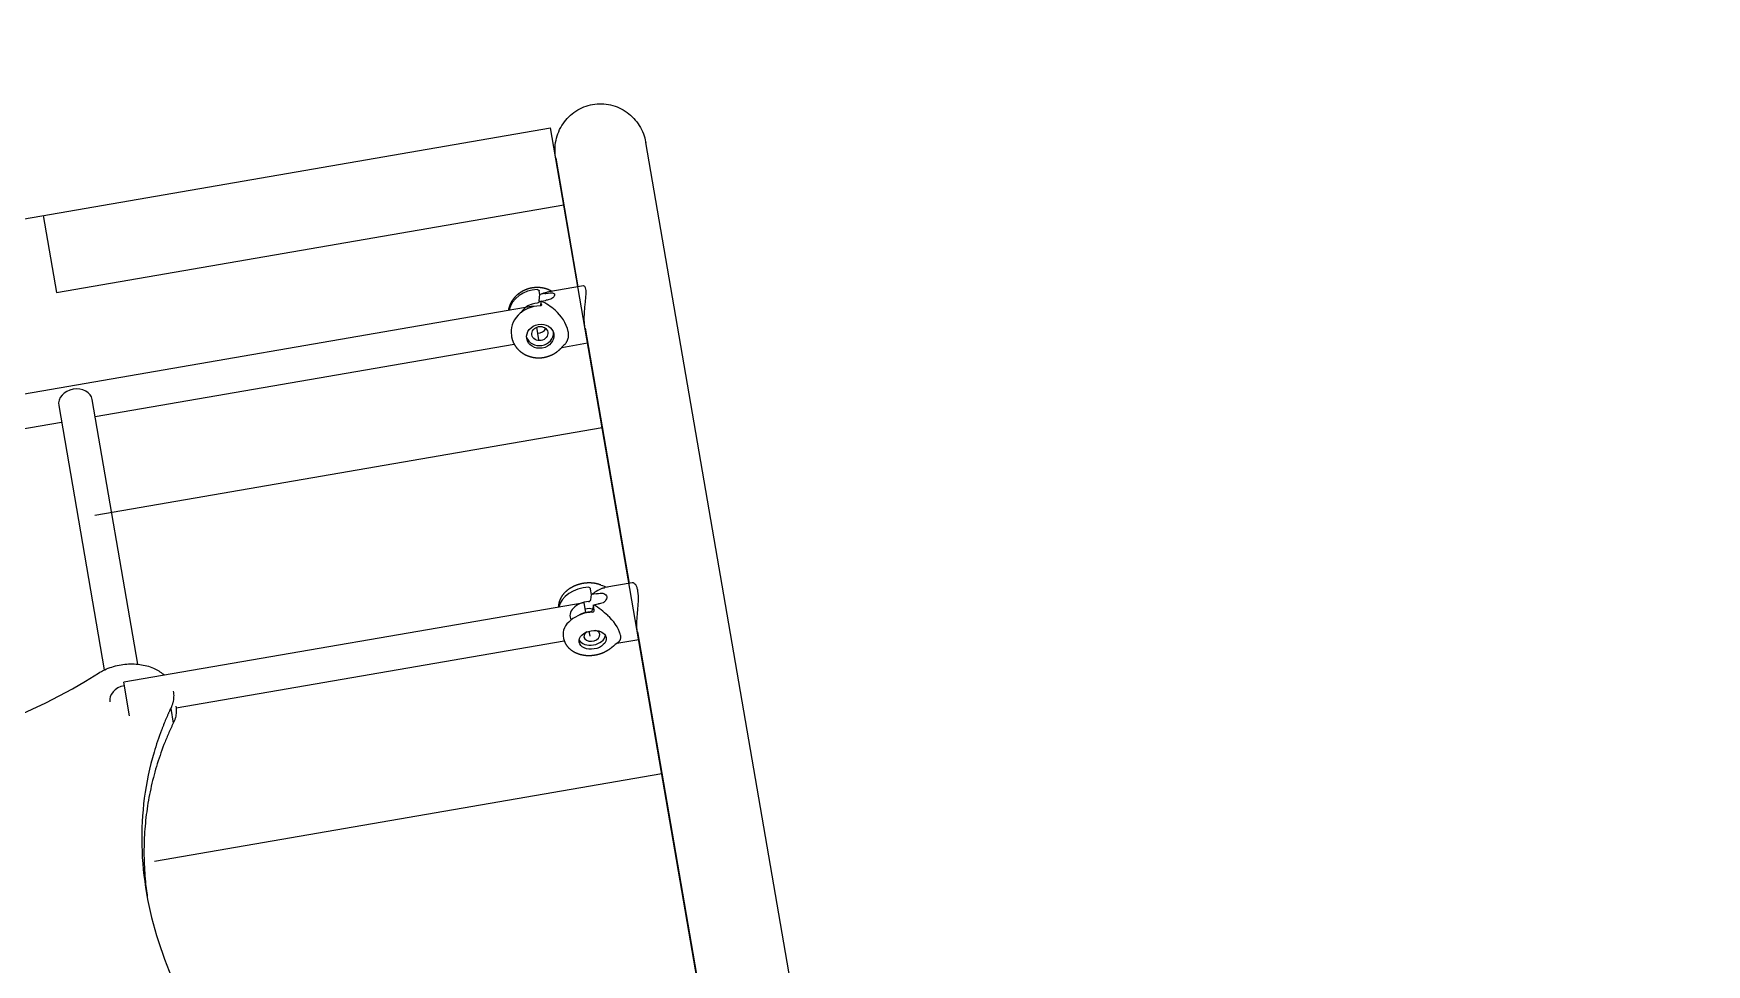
# Model space of a CAD drawing. Header units: millimetres. Extents: x 246416442 to 246896683, y 7418963194 to 7419503218.
# Drawn here: x 246835974 to 246836858, y 7419447364 to 7419447855 of the extents above; entities that cross this region are included whole.
import ezdxf
from ezdxf.lldxf.tags import DXFTag

# ---------------------------------------------------------------- set-up
doc = ezdxf.new("R2010")
doc.units = ezdxf.units.MM
doc.layers.add('L-Hatch Boundary', color=1, linetype='Continuous')
doc.layers.add('L-X-E-PLAY', color=9, linetype='Continuous')
doc.layers.add('L-SUB-SOIL DRAINAGE', color=170, linetype='SUBSOIL', lineweight=20)
doc.styles.get("Standard").update_dxf_attribs({"font": 'arial.ttf'})
tags = doc.linetypes.add('SUBSOIL', pattern='A,12.7,-5.08,["SSD",Standard,S=2.54,R=0,X=-2.54,Y=-1.27],-6.35', length=24.13).pattern_tags.tags
tags[6] = DXFTag(74, 10)

# ---------------------------------------------------------------- blocks, each defined once
blk = doc.blocks.new('Kubus Triple - Moduplay')
at = {"layer": 'L-X-E-PLAY', "lineweight": 25}
for p, q in [((-141514.24, -694674.01), (-139611.98, -694674.01)), ((-141514.24, -694674.01), (-139611.98, -694674.01)), ((-141514.24, -694674.01), (-139611.98, -694674.01)), ((-141514.24, -694674.01), (-139611.98, -694674.01)), ((-141514.24, -694674.01), (-139611.98, -694674.01)), ((-139883.74, -694674.01), (-139883.74, -694715.19)), ((-139883.74, -694674.01), (-139883.74, -694715.19)), ((-139883.74, -694674.01), (-139883.74, -694715.19)), ((-139883.74, -694674.01), (-139883.74, -694715.19)), ((-139883.74, -694674.01), (-139883.74, -694715.19)), ((-139611.98, -695474.01), (-139611.98, -694674.01)), ((-139611.98, -695474.01), (-139611.98, -694674.01)), ((-139611.98, -695474.01), (-139611.98, -694674.01)), ((-139611.98, -695474.01), (-139611.98, -694674.01)), ((-139611.98, -695474.01), (-139611.98, -694674.01)), ((-139611.98, -694690.17), (-139611.98, -694759.15)), ((-139563.72, -695474.01), (-139563.72, -694690.17)), ((-139883.74, -694715.19), (-139611.98, -694715.19)), ((-139883.74, -694715.19), (-139611.98, -694715.19)), ((-139883.74, -694715.19), (-139611.98, -694715.19)), ((-139883.74, -694715.19), (-139611.98, -694715.19)), ((-139883.74, -694715.19), (-139611.98, -694715.19)), ((-139636.98, -694765.15), (-141489.24, -694765.15)), ((-139636.98, -694765.41), (-139636.98, -694765.15)), ((-139633.39, -694762.94), (-139632.46, -694759.6)), ((-139632.46, -694763.18), (-139633.13, -694765.59)), ((-139632.46, -694759.6), (-139632.46, -694757.7)), ((-139632.46, -694765.08), (-139632.46, -694763.18)), ((-139629.98, -694759.64), (-139632.28, -694759.64)), ((-139632.28, -694763.22), (-139629.98, -694763.22)), ((-139629.78, -694759.64), (-139629.98, -694759.64)), ((-139629.98, -694763.22), (-139629.78, -694763.22)), ((-139609.01, -694759.15), (-139628.71, -694759.15)), ((-139892.74, -694774.15), (-139892.74, -694915.82)), ((-139874.74, -694915.82), (-139874.74, -694774.15)), ((-140146.49, -694783.15), (-139892.74, -694783.15)), ((-139874.74, -694783.15), (-139650.28, -694783.15)), ((-139650.98, -694778.51), (-139650.98, -694778.99)), ((-139636.98, -694783.15), (-139636.98, -694776.35)), ((-139611.98, -694781.28), (-139611.98, -694917.92)), ((-139625.84, -694789.15), (-139611.98, -694789.15)), ((-139883.74, -694834.5), (-139611.98, -694834.5)), ((-139883.74, -694834.5), (-139611.98, -694834.5)), ((-139883.74, -694834.5), (-139611.98, -694834.5)), ((-139883.74, -694834.5), (-139611.98, -694834.5)), ((-139883.74, -694834.5), (-139611.98, -694834.5)), ((-139883.74, -694941.92), (-139883.74, -694923.92)), ((-139636.98, -694923.92), (-139883.74, -694923.92)), ((-139636.98, -694929.12), (-139636.98, -694923.92)), ((-139633.39, -694922.92), (-139632.46, -694920.33)), ((-139632.46, -694920.33), (-139632.46, -694917.45)), ((-139629.98, -694920.36), (-139632.28, -694920.36)), ((-139629.78, -694920.37), (-139629.98, -694920.36)), ((-139610.25, -694917.92), (-139624.93, -694917.92)), ((-139639.82, -694929.62), (-139641.92, -694930.23)), ((-139632.46, -694925.78), (-139633.39, -694928.37)), ((-139632.46, -694928.67), (-139632.46, -694925.78)), ((-139632.28, -694925.81), (-139629.98, -694925.81)), ((-139629.98, -694925.81), (-139629.78, -694925.81)), ((-139861.65, -694941.8), (-139861.65, -694949.72)), ((-139858.77, -694941.92), (-139650.84, -694941.92)), ((-139650.98, -694939.55), (-139650.98, -694940.29)), ((-139636.98, -694941.92), (-139636.98, -694939.11)), ((-139623.65, -694947.92), (-139611.98, -694947.92)), ((-139611.98, -694943.86), (-139611.98, -695132.4)), ((-139883.74, -695019.66), (-139611.98, -695019.66)), ((-139883.74, -695019.66), (-139611.98, -695019.66)), ((-139883.74, -695019.66), (-139611.98, -695019.66)), ((-139883.74, -695019.66), (-139611.98, -695019.66)), ((-139883.74, -695019.66), (-139611.98, -695019.66))]:
    blk.add_line(p, q, dxfattribs=at)
for centre, radius, start, end in [((-139629.23, -694721.55), 38.1, 269.17661, 270.82341), ((-139629.23, -694777.34), 14.13, 87.78026, 92.21975), ((-139601.57, -694726.85), 40.4, 232.37505, 233.08197), ((-139641.91, -694782.86), 20.98, 3.96358, 40.5976), ((-139601.46, -694821.6), 40.58, 123.69905, 127.61604), ((-140019.61, -694614.74), 326.51, 247.77053, 292.22947), ((-139634.53, -694922.47), 1.23, 265.87301, 338.69217), ((-139633.61, -694917.42), 1.14, 358.77676, 79.54699), ((-139629.23, -694902.69), 17.69, 268.22633, 271.77367), ((-139596.27, -694864.9), 59.69, 239.31791, 242.68987), ((-139634.53, -694927.92), 1.23, 265.81195, 338.75322), ((-139633.3, -694928.73), 0.834, 262.85892, 4.0092), ((-139629.23, -694936.79), 11, 87.14712, 92.85289), ((-139642.48, -694946.79), 21.68, 7.48663, 40.45813), ((-139596.39, -695000.72), 59.44, 116.3116, 120.69115)]:
    blk.add_arc(centre, radius, start, end, dxfattribs=at)
for centre, major_axis, ratio, start_param, end_param in [((-139635.98, -694769.79), (15, 0), 0.874825, 1.397825, 2.780177), ((-139635.98, -694778.51), (15, 0), 0.874825, 1.397825, 3.141593), ((-139635.98, -694772.35), (9.7, 0), 0.874825, 1.430359, 2.501834), ((-139635.98, -694774.15), (12.92, 12.92), 0.589331, 0.532538, 0.78902), ((-139635.98, -694774.15), (12.92, -12.92), 0.589331, 1.373606, 1.854095), ((-139883.74, -694774.15), (-9, 0), 0.785771, 3.141593, 6.283184), ((-139635.98, -694779.96), (-7.25, 0), 0.874825, 0.114822, 3.026771), ((-139635.98, -694775.94), (-4.25, 0), 0.874825, 1.332708, 2.570294), ((-139635.98, -694926.29), (15, 0), 0.676358, 1.397825, 2.905724), ((-139635.98, -694930.19), (9.7, 0), 0.676358, 1.430359, 3.368559), ((-139635.98, -694932.92), (13.98, 13.98), 0.389479, 0.469665, 0.950154), ((-139883.74, -694932.92), (-9, 0), 0.785771, 4.712389, 6.283184), ((-139635.98, -694939.55), (15, 0), 0.676358, 1.397825, 3.141593), ((-139635.98, -694935.65), (9.7, 0), 0.676358, 1.430359, 1.977953), ((-139635.98, -694930.19), (4.25, 0), 0.676358, 0.873377, 1.808884), ((-139635.98, -694932.92), (13.98, -13.98), 0.389479, 1.212472, 1.692961), ((-139635.98, -694941.76), (-4.25, 0), 0.676358, 5.251868, 6.283185), ((-139635.98, -694941.76), (-4.25, 0), 0.676358, 0, 4.17291), ((-139635.98, -694941.76), (-7.25, 0), 0.676358, 0.227267, 2.914325)]:
    blk.add_ellipse(centre, major_axis=major_axis, ratio=ratio, start_param=start_param, end_param=end_param, dxfattribs=at)
for centre, major_axis, ratio in [((-139635.98, -694781.41), (7.25, 0), 0.874825), ((-139635.98, -694779.96), (-4.25, 0), 0.874825), ((-139635.98, -694943.97), (7.25, 0), 0.676358)]:
    blk.add_ellipse(centre, major_axis=major_axis, ratio=ratio, dxfattribs=at)
for points, knots in [([(-139611.98, -694690.18), (-139611.98, -694689.01), (-139611.9, -694687.85), (-139611.52, -694685.13), (-139611.16, -694683.58), (-139610.12, -694680.55), (-139609.46, -694679.09), (-139607.87, -694676.34), (-139606.94, -694675.03), (-139604.84, -694672.61), (-139603.68, -694671.52), (-139601.16, -694669.58), (-139599.79, -694668.72), (-139596.93, -694667.31), (-139595.44, -694666.75), (-139592.35, -694665.93), (-139590.75, -694665.68), (-139587.58, -694665.51), (-139585.99, -694665.58), (-139582.8, -694666.05), (-139581.25, -694666.44), (-139579.74, -694666.99)], [0, 0, 0, 0, 0.074632, 0.074632, 0.177451, 0.177451, 0.28027, 0.28027, 0.383088, 0.383088, 0.485907, 0.485907, 0.588725, 0.588725, 0.691544, 0.691544, 0.794363, 0.794363, 0.897181, 0.897181, 1, 1, 1, 1]), ([(-139579.74, -694666.99), (-139578.22, -694667.54), (-139576.79, -694668.24), (-139574.08, -694669.9), (-139572.79, -694670.87), (-139570.45, -694673.05), (-139569.39, -694674.23), (-139567.52, -694676.82), (-139566.7, -694678.22), (-139565.37, -694681.1), (-139564.84, -694682.6), (-139564.07, -694685.72), (-139563.84, -694687.31), (-139563.73, -694689.32), (-139563.72, -694689.75), (-139563.72, -694690.17)], [0, 0, 0, 0, 0.159521, 0.159521, 0.319042, 0.319042, 0.478562, 0.478562, 0.638083, 0.638083, 0.797604, 0.797604, 0.957125, 0.957125, 1, 1, 1, 1]), ([(-139626.23, -694758.84), (-139626.3, -694758.79), (-139626.44, -694758.68), (-139626.7, -694758.49), (-139626.99, -694758.28), (-139627.29, -694758.08), (-139627.6, -694757.89), (-139627.91, -694757.71), (-139628.23, -694757.53), (-139628.55, -694757.35), (-139628.87, -694757.19), (-139629.2, -694757.03), (-139629.53, -694756.88), (-139629.87, -694756.74), (-139630.21, -694756.61), (-139630.56, -694756.48), (-139630.9, -694756.36), (-139631.26, -694756.25), (-139631.61, -694756.15), (-139631.97, -694756.05), (-139632.33, -694755.97), (-139632.69, -694755.89), (-139633.05, -694755.82), (-139633.42, -694755.75), (-139633.78, -694755.7), (-139634.15, -694755.65), (-139634.52, -694755.62), (-139634.89, -694755.59), (-139635.26, -694755.57), (-139635.64, -694755.56), (-139636.01, -694755.55), (-139636.38, -694755.56), (-139636.75, -694755.57), (-139637.12, -694755.59), (-139637.49, -694755.62), (-139637.86, -694755.66), (-139638.23, -694755.71), (-139638.6, -694755.76), (-139638.96, -694755.83), (-139639.33, -694755.9), (-139639.69, -694755.98), (-139640.05, -694756.07), (-139640.41, -694756.16), (-139640.76, -694756.27), (-139641.11, -694756.38), (-139641.46, -694756.5), (-139641.81, -694756.63), (-139642.15, -694756.76), (-139642.49, -694756.91), (-139642.82, -694757.06), (-139643.15, -694757.22), (-139643.47, -694757.38), (-139643.8, -694757.56), (-139644.11, -694757.74), (-139644.42, -694757.93), (-139644.73, -694758.12), (-139645.03, -694758.33), (-139645.32, -694758.53), (-139645.61, -694758.75), (-139645.89, -694758.97), (-139646.17, -694759.2), (-139646.44, -694759.43), (-139646.7, -694759.67), (-139646.96, -694759.92), (-139647.21, -694760.17), (-139647.45, -694760.43), (-139647.69, -694760.69), (-139647.92, -694760.96), (-139648.14, -694761.24), (-139648.35, -694761.51), (-139648.56, -694761.8), (-139648.76, -694762.09), (-139648.95, -694762.38), (-139649.13, -694762.67), (-139649.3, -694762.97), (-139649.47, -694763.28), (-139649.63, -694763.58), (-139649.78, -694763.89), (-139649.92, -694764.21), (-139650.05, -694764.53), (-139650.17, -694764.84), (-139650.25, -694765.05), (-139650.28, -694765.15)], [0, 0, 0, 0, 0.007922, 0.02044, 0.032964, 0.0455, 0.058047, 0.070604, 0.083172, 0.095749, 0.108335, 0.12093, 0.133534, 0.146144, 0.158762, 0.171387, 0.184018, 0.196655, 0.209297, 0.221945, 0.234597, 0.247253, 0.259913, 0.272577, 0.285243, 0.297913, 0.310585, 0.32326, 0.335936, 0.348614, 0.361294, 0.373974, 0.386656, 0.399337, 0.412019, 0.424701, 0.437382, 0.450063, 0.462743, 0.475421, 0.488097, 0.500772, 0.513443, 0.526112, 0.538778, 0.55144, 0.564098, 0.576751, 0.589399, 0.602042, 0.614678, 0.627308, 0.639931, 0.652545, 0.665152, 0.677749, 0.690338, 0.702916, 0.715484, 0.72804, 0.740585, 0.753118, 0.765639, 0.778146, 0.79064, 0.80312, 0.815586, 0.828037, 0.840474, 0.852896, 0.865302, 0.877694, 0.89007, 0.902431, 0.914777, 0.927108, 0.939424, 0.951726, 0.964014, 0.976288, 0.988548, 1, 1, 1, 1]), ([(-139633.4, -694756.86), (-139633.25, -694756.88), (-139633.1, -694756.94), (-139632.85, -694757.07), (-139632.76, -694757.15), (-139632.53, -694757.38), (-139632.46, -694757.55), (-139632.46, -694757.7)], [0, 0, 0, 0, 0.25, 0.25, 0.5, 0.5, 1, 1, 1, 1]), ([(-139633.39, -694762.94), (-139633.46, -694763.2), (-139633.59, -694763.45), (-139634.01, -694763.84), (-139634.31, -694763.99), (-139634.62, -694763.95)], [0, 0, 0, 0, 0.5, 0.5, 1, 1, 1, 1]), ([(-139632.46, -694765.08), (-139632.46, -694765.23), (-139632.53, -694765.37), (-139632.75, -694765.52), (-139632.85, -694765.56), (-139633.1, -694765.6), (-139633.25, -694765.6), (-139633.4, -694765.58)], [0, 0, 0, 0, 0.5, 0.5, 0.75, 0.75, 1, 1, 1, 1]), ([(-139628.68, -694759.64), (-139628.18, -694759.63), (-139627.67, -694759.65), (-139626.73, -694759.75), (-139626.3, -694759.82), (-139625.57, -694760.05), (-139625.28, -694760.19), (-139624.89, -694760.56), (-139624.78, -694760.78), (-139624.78, -694761.27), (-139624.88, -694761.53), (-139625.28, -694762.06), (-139625.57, -694762.31), (-139626.3, -694762.76), (-139626.73, -694762.94), (-139627.68, -694763.18), (-139628.18, -694763.24), (-139628.68, -694763.22)], [0, 0, 0, 0, 0.125, 0.125, 0.25, 0.25, 0.375, 0.375, 0.5, 0.5, 0.625, 0.625, 0.75, 0.75, 0.875, 0.875, 1, 1, 1, 1]), ([(-139611.98, -694781.38), (-139611.98, -694780.52), (-139611.94, -694779.62), (-139611.75, -694777.75), (-139611.61, -694776.77), (-139611.26, -694774.81), (-139611.05, -694773.84), (-139610.59, -694771.9), (-139610.34, -694770.93), (-139609.83, -694769.08), (-139609.57, -694768.18), (-139609.08, -694766.45), (-139608.86, -694765.63), (-139608.28, -694763.33), (-139608.03, -694762), (-139608.03, -694761.02)], [0, 0, 0, 0, 0.122272, 0.122272, 0.247661, 0.247661, 0.373051, 0.373051, 0.498441, 0.498441, 0.623831, 0.623831, 0.74922, 0.74922, 1, 1, 1, 1]), ([(-139608.03, -694761.02), (-139608.03, -694760.54), (-139608.09, -694760.15), (-139608.31, -694759.55), (-139608.47, -694759.34), (-139608.77, -694759.18), (-139608.89, -694759.15), (-139609.01, -694759.15)], [0, 0, 0, 0, 0.3905535, 0.3905535, 0.7811071, 0.7811071, 1, 1, 1, 1]), ([(-139650.98, -694778.99), (-139650.98, -694779.06), (-139650.98, -694779.23), (-139650.97, -694779.53), (-139650.95, -694779.87), (-139650.92, -694780.2), (-139650.89, -694780.54), (-139650.84, -694780.87), (-139650.79, -694781.21), (-139650.72, -694781.54), (-139650.65, -694781.87), (-139650.57, -694782.2), (-139650.48, -694782.53), (-139650.38, -694782.85), (-139650.27, -694783.18), (-139650.16, -694783.5), (-139650.03, -694783.82), (-139649.9, -694784.13), (-139649.76, -694784.44), (-139649.61, -694784.75), (-139649.45, -694785.06), (-139649.28, -694785.36), (-139649.11, -694785.66), (-139648.93, -694785.95), (-139648.74, -694786.24), (-139648.54, -694786.53), (-139648.33, -694786.81), (-139648.12, -694787.08), (-139647.9, -694787.36), (-139647.67, -694787.62), (-139647.43, -694787.88), (-139647.19, -694788.14), (-139646.94, -694788.39), (-139646.69, -694788.63), (-139646.42, -694788.87), (-139646.15, -694789.11), (-139645.88, -694789.33), (-139645.6, -694789.55), (-139645.31, -694789.77), (-139645.02, -694789.98), (-139644.72, -694790.18), (-139644.41, -694790.37), (-139644.1, -694790.56), (-139643.79, -694790.74), (-139643.47, -694790.91), (-139643.15, -694791.08), (-139642.82, -694791.24), (-139642.48, -694791.39), (-139642.15, -694791.53), (-139641.81, -694791.67), (-139641.46, -694791.79), (-139641.11, -694791.91), (-139640.76, -694792.03), (-139640.41, -694792.13), (-139640.05, -694792.23), (-139639.7, -694792.31), (-139639.33, -694792.39), (-139638.97, -694792.47), (-139638.61, -694792.53), (-139638.24, -694792.58), (-139637.87, -694792.63), (-139637.5, -694792.67), (-139637.13, -694792.7), (-139636.76, -694792.72), (-139636.39, -694792.74), (-139636.02, -694792.74), (-139635.64, -694792.74), (-139635.27, -694792.73), (-139634.9, -694792.7), (-139634.53, -694792.68), (-139634.16, -694792.64), (-139633.79, -694792.59), (-139633.42, -694792.54), (-139633.06, -694792.48), (-139632.69, -694792.41), (-139632.33, -694792.33), (-139631.97, -694792.24), (-139631.61, -694792.15), (-139631.26, -694792.04), (-139630.91, -694791.93), (-139630.56, -694791.81), (-139630.21, -694791.69), (-139629.87, -694791.55), (-139629.53, -694791.41), (-139629.2, -694791.26), (-139628.87, -694791.1), (-139628.54, -694790.94), (-139628.22, -694790.76), (-139627.9, -694790.58), (-139627.59, -694790.4), (-139627.29, -694790.2), (-139626.98, -694790), (-139626.69, -694789.79), (-139626.43, -694789.61), (-139626.29, -694789.5), (-139626.23, -694789.45)], [0, 0, 0, 0, 0.00624, 0.016786, 0.02733, 0.037875, 0.048422, 0.05897, 0.069521, 0.080076, 0.090635, 0.1012, 0.111771, 0.122348, 0.132933, 0.143527, 0.154129, 0.16474, 0.175361, 0.185993, 0.196636, 0.20729, 0.217955, 0.228633, 0.239322, 0.250024, 0.260739, 0.271466, 0.282206, 0.292959, 0.303724, 0.314502, 0.325292, 0.336095, 0.346909, 0.357736, 0.368573, 0.379422, 0.390282, 0.401152, 0.412032, 0.422922, 0.433822, 0.44473, 0.455646, 0.466571, 0.477503, 0.488442, 0.499388, 0.51034, 0.521298, 0.532262, 0.543231, 0.554205, 0.565183, 0.576165, 0.58715, 0.59814, 0.609132, 0.620127, 0.631125, 0.642125, 0.653127, 0.664131, 0.675136, 0.686142, 0.69715, 0.708158, 0.719167, 0.730175, 0.741184, 0.752192, 0.7632, 0.774207, 0.785213, 0.796217, 0.807219, 0.81822, 0.829218, 0.840213, 0.851205, 0.862193, 0.873178, 0.884158, 0.895133, 0.906103, 0.917068, 0.928026, 0.938978, 0.949922, 0.960859, 0.971788, 0.982708, 0.993619, 1, 1, 1, 1]), ([(-139623.98, -694787.83), (-139623.96, -694787.82), (-139623.71, -694787.64), (-139623.35, -694787.36), (-139622.92, -694786.94), (-139622.62, -694786.59), (-139622.33, -694786.2), (-139622.06, -694785.78), (-139621.81, -694785.33), (-139621.59, -694784.84), (-139621.4, -694784.32), (-139621.19, -694783.59), (-139621.02, -694782.62), (-139620.98, -694781.82), (-139620.98, -694781.42), (-139620.98, -694781.41), (-139620.98, -694781.41)], [0, 0, 0, 0, 0.015092, 0.155719, 0.226033, 0.296346, 0.36666, 0.436973, 0.507287, 0.577601, 0.647914, 0.718228, 0.858855, 0.999482, 0.999482, 1, 1, 1, 1]), ([(-139896.09, -694916.98), (-139895.89, -694916.9), (-139895.72, -694916.83), (-139895.5, -694916.74), (-139895.43, -694916.72), (-139895.34, -694916.68), (-139895.31, -694916.67), (-139895.27, -694916.65), (-139895.25, -694916.65), (-139895.23, -694916.64), (-139895.22, -694916.64), (-139894.9, -694916.51), (-139894.59, -694916.4), (-139894.01, -694916.21), (-139893.69, -694916.1), (-139893.07, -694915.92), (-139892.76, -694915.83), (-139891.19, -694915.4), (-139889.9, -694915.14), (-139885.94, -694914.57), (-139883.24, -694914.5), (-139877.91, -694915), (-139875.31, -694915.55), (-139870.47, -694917.25), (-139868.25, -694918.38), (-139864.59, -694920.97), (-139863.12, -694922.38), (-139861.94, -694923.92)], [0, 0, 0, 0, 0.0127673, 0.0127673, 0.019151, 0.019151, 0.0223428, 0.0223428, 0.0239387, 0.0239387, 0.0255346, 0.0255346, 0.0510693, 0.0510693, 0.0766039, 0.0766039, 0.1021386, 0.1021386, 0.2042771, 0.2042771, 0.4085542, 0.4085542, 0.6128313, 0.6128313, 0.8171084, 0.8171084, 1, 1, 1, 1]), ([(-139626.73, -694916.23), (-139626.79, -694916.2), (-139626.94, -694916.11), (-139627.21, -694915.95), (-139627.52, -694915.79), (-139627.83, -694915.63), (-139628.15, -694915.47), (-139628.48, -694915.32), (-139628.81, -694915.18), (-139629.14, -694915.05), (-139629.48, -694914.92), (-139629.82, -694914.8), (-139630.16, -694914.68), (-139630.51, -694914.58), (-139630.86, -694914.47), (-139631.21, -694914.38), (-139631.57, -694914.29), (-139631.93, -694914.21), (-139632.29, -694914.14), (-139632.65, -694914.07), (-139633.02, -694914.01), (-139633.38, -694913.96), (-139633.75, -694913.92), (-139634.12, -694913.88), (-139634.49, -694913.85), (-139634.86, -694913.82), (-139635.23, -694913.8), (-139635.61, -694913.79), (-139635.98, -694913.79), (-139636.35, -694913.79), (-139636.72, -694913.8), (-139637.09, -694913.82), (-139637.46, -694913.85), (-139637.83, -694913.88), (-139638.2, -694913.92), (-139638.57, -694913.96), (-139638.94, -694914.01), (-139639.3, -694914.07), (-139639.67, -694914.14), (-139640.03, -694914.21), (-139640.39, -694914.29), (-139640.75, -694914.38), (-139641.1, -694914.47), (-139641.45, -694914.58), (-139641.8, -694914.68), (-139642.15, -694914.8), (-139642.49, -694914.92), (-139642.83, -694915.05), (-139643.16, -694915.19), (-139643.5, -694915.33), (-139643.82, -694915.48), (-139644.14, -694915.63), (-139644.46, -694915.79), (-139644.77, -694915.96), (-139645.08, -694916.14), (-139645.38, -694916.32), (-139645.67, -694916.51), (-139645.96, -694916.7), (-139646.24, -694916.9), (-139646.52, -694917.11), (-139646.79, -694917.32), (-139647.05, -694917.54), (-139647.31, -694917.76), (-139647.55, -694917.99), (-139647.79, -694918.22), (-139648.02, -694918.46), (-139648.25, -694918.7), (-139648.46, -694918.94), (-139648.67, -694919.19), (-139648.87, -694919.45), (-139649.06, -694919.71), (-139649.24, -694919.97), (-139649.41, -694920.23), (-139649.57, -694920.5), (-139649.73, -694920.77), (-139649.88, -694921.05), (-139650.01, -694921.32), (-139650.14, -694921.6), (-139650.26, -694921.88), (-139650.37, -694922.17), (-139650.47, -694922.45), (-139650.56, -694922.74), (-139650.65, -694923.03), (-139650.72, -694923.32), (-139650.78, -694923.61), (-139650.82, -694923.81), (-139650.84, -694923.91), (-139650.84, -694923.92)], [0, 0, 0, 0, 0.007228, 0.019348, 0.031473, 0.043613, 0.055766, 0.067928, 0.080098, 0.092271, 0.104447, 0.116623, 0.128798, 0.14097, 0.153139, 0.165304, 0.177464, 0.189619, 0.201769, 0.213913, 0.226053, 0.238189, 0.25032, 0.262447, 0.274571, 0.286694, 0.298814, 0.310934, 0.323053, 0.335174, 0.347296, 0.359421, 0.371549, 0.38368, 0.395817, 0.407959, 0.420107, 0.432263, 0.444426, 0.456597, 0.468776, 0.480964, 0.49316, 0.505365, 0.517579, 0.5298, 0.542028, 0.554262, 0.566501, 0.578744, 0.590988, 0.603231, 0.615471, 0.627704, 0.639928, 0.65214, 0.664335, 0.676512, 0.688665, 0.700791, 0.712886, 0.724946, 0.736968, 0.748948, 0.760883, 0.772769, 0.784605, 0.796387, 0.808115, 0.819786, 0.831401, 0.842957, 0.854457, 0.865898, 0.877284, 0.888614, 0.89989, 0.911115, 0.922289, 0.933416, 0.944498, 0.955538, 0.966539, 0.977504, 0.988435, 0.999337, 1, 1, 1, 1]), ([(-139628.68, -694920.37), (-139628.18, -694920.35), (-139627.67, -694920.39), (-139626.73, -694920.59), (-139626.3, -694920.75), (-139625.57, -694921.17), (-139625.28, -694921.44), (-139624.89, -694922.05), (-139624.78, -694922.41), (-139624.78, -694923.14), (-139624.88, -694923.53), (-139625.28, -694924.27), (-139625.57, -694924.62), (-139626.3, -694925.21), (-139626.73, -694925.45), (-139627.68, -694925.76), (-139628.18, -694925.83), (-139628.68, -694925.81)], [0, 0, 0, 0, 0.125, 0.125, 0.25, 0.25, 0.375, 0.375, 0.5, 0.5, 0.625, 0.625, 0.75, 0.75, 0.875, 0.875, 1, 1, 1, 1]), ([(-139625.98, -694917.99), (-139625.75, -694917.96), (-139625.4, -694917.93), (-139625.05, -694917.92), (-139624.93, -694917.92)], [0, 0, 0, 0, 0.658815, 1, 1, 1, 1]), ([(-139611.98, -694943.94), (-139611.98, -694943.28), (-139611.94, -694942.54), (-139611.75, -694940.96), (-139611.61, -694940.1), (-139611.26, -694938.31), (-139611.05, -694937.38), (-139610.59, -694935.49), (-139610.34, -694934.52), (-139609.83, -694932.6), (-139609.57, -694931.63), (-139609.08, -694929.71), (-139608.86, -694928.76), (-139608.28, -694926.01), (-139608.03, -694924.26), (-139608.03, -694922.77)], [0, 0, 0, 0, 0.122272, 0.122272, 0.247661, 0.247661, 0.373051, 0.373051, 0.498441, 0.498441, 0.623831, 0.623831, 0.74922, 0.74922, 1, 1, 1, 1]), ([(-139608.03, -694922.77), (-139608.03, -694922.03), (-139608.09, -694921.37), (-139608.31, -694920.21), (-139608.47, -694919.7), (-139608.85, -694918.88), (-139609.08, -694918.57), (-139609.57, -694918.11), (-139609.83, -694917.98), (-139610.14, -694917.92), (-139610.19, -694917.92), (-139610.25, -694917.92)], [0, 0, 0, 0, 0.236642, 0.236642, 0.473284, 0.473284, 0.709926, 0.709926, 0.946568, 0.946568, 1, 1, 1, 1]), ([(-139858.73, -694933), (-139858.73, -694934.03), (-139858.85, -694935.06), (-139859.19, -694936.58), (-139859.33, -694937.08), (-139859.65, -694938.05), (-139859.85, -694938.54), (-139860.27, -694939.49), (-139860.52, -694939.98), (-139860.84, -694940.54), (-139860.91, -694940.66), (-139861.02, -694940.83), (-139861.05, -694940.89), (-139861.11, -694940.97), (-139861.12, -694941), (-139861.15, -694941.05), (-139861.16, -694941.06), (-139861.18, -694941.09), (-139861.19, -694941.11), (-139861.3, -694941.27), (-139861.45, -694941.5), (-139861.65, -694941.8)], [0, 0, 0, 0, 0.339789, 0.339789, 0.504842, 0.504842, 0.669895, 0.669895, 0.834947, 0.834947, 0.876211, 0.876211, 0.896842, 0.896842, 0.907158, 0.907158, 0.912316, 0.912316, 0.917474, 0.917474, 1, 1, 1, 1]), ([(-139861.65, -694941.8), (-139861.85, -694942.08), (-139862.02, -694942.33), (-139862.24, -694942.65), (-139862.31, -694942.75), (-139862.4, -694942.88), (-139862.43, -694942.92), (-139862.47, -694942.98), (-139862.48, -694943), (-139862.5, -694943.03), (-139862.51, -694943.04), (-139862.52, -694943.06), (-139862.52, -694943.06), (-139862.7, -694943.31), (-139862.85, -694943.54), (-139863.07, -694943.86), (-139863.14, -694943.96), (-139863.25, -694944.12), (-139863.28, -694944.17), (-139863.35, -694944.26), (-139863.38, -694944.31), (-139863.69, -694944.78), (-139863.98, -694945.2), (-139864.55, -694946.07), (-139864.84, -694946.51), (-139865.69, -694947.83), (-139866.24, -694948.71), (-139867.06, -694950.02), (-139867.33, -694950.46), (-139867.86, -694951.34), (-139868.12, -694951.77), (-139870.48, -694955.77), (-139872.45, -694959.39), (-139877.9, -694970.48), (-139880.96, -694978.15), (-139888.32, -695001.86), (-139890.81, -695018.6), (-139890.81, -695052.96), (-139888.32, -695070.56), (-139880.96, -695096.72), (-139877.9, -695105.38), (-139873.36, -695116.07), (-139872.41, -695118.2), (-139870.94, -695121.38), (-139870.44, -695122.44), (-139869.68, -695124.02), (-139869.42, -695124.55), (-139868.9, -695125.6), (-139868.64, -695126.14), (-139867.86, -695127.69), (-139867.33, -695128.74), (-139866.51, -695130.31), (-139866.24, -695130.83), (-139865.68, -695131.88), (-139865.41, -695132.4), (-139864.83, -695133.46), (-139864.55, -695133.98), (-139864.12, -695134.76), (-139863.98, -695135.02), (-139863.77, -695135.4), (-139863.69, -695135.53), (-139863.59, -695135.72), (-139863.55, -695135.78), (-139863.48, -695135.91), (-139863.44, -695135.98), (-139863.28, -695136.27), (-139863.14, -695136.51), (-139862.93, -695136.9), (-139862.85, -695137.03), (-139862.73, -695137.23), (-139862.69, -695137.3), (-139862.64, -695137.41), (-139862.62, -695137.44), (-139862.59, -695137.5), (-139862.57, -695137.51), (-139862.55, -695137.55), (-139862.54, -695137.57), (-139862.34, -695137.93), (-139862.04, -695138.44), (-139861.65, -695139.13)], [0, 0, 0, 0, 0.003906, 0.003906, 0.005859, 0.005859, 0.006836, 0.006836, 0.007324, 0.007324, 0.007568, 0.007568, 0.007812, 0.007812, 0.011719, 0.011719, 0.013672, 0.013672, 0.014648, 0.014648, 0.015625, 0.015625, 0.023438, 0.023438, 0.03125, 0.03125, 0.046875, 0.046875, 0.054688, 0.054688, 0.0625, 0.0625, 0.125, 0.125, 0.25, 0.25, 0.5, 0.5, 0.75, 0.75, 0.875, 0.875, 0.90625, 0.90625, 0.921875, 0.921875, 0.929688, 0.929688, 0.9375, 0.9375, 0.953125, 0.953125, 0.960938, 0.960938, 0.96875, 0.96875, 0.976562, 0.976562, 0.980469, 0.980469, 0.982422, 0.982422, 0.983398, 0.983398, 0.984375, 0.984375, 0.988281, 0.988281, 0.990234, 0.990234, 0.991211, 0.991211, 0.991699, 0.991699, 0.991943, 0.991943, 0.992188, 0.992188, 1, 1, 1, 1]), ([(-139858.74, -694941.05), (-139858.74, -694941.08), (-139858.74, -694942.1), (-139858.97, -694944.1), (-139859.71, -694946.28), (-139860.4, -694947.68), (-139860.77, -694948.38), (-139861.19, -694949.06), (-139861.5, -694949.5), (-139861.65, -694949.72)], [0, 0, 0, 0, 0.009846, 0.3396177, 0.669518, 0.752112, 0.834733, 0.9173477, 1, 1, 1, 1]), ([(-139650.98, -694940.29), (-139650.98, -694940.33), (-139650.98, -694940.45), (-139650.97, -694940.69), (-139650.96, -694940.98), (-139650.93, -694941.28), (-139650.9, -694941.57), (-139650.85, -694941.86), (-139650.8, -694942.15), (-139650.74, -694942.44), (-139650.67, -694942.73), (-139650.59, -694943.01), (-139650.5, -694943.3), (-139650.4, -694943.58), (-139650.3, -694943.86), (-139650.18, -694944.14), (-139650.06, -694944.41), (-139649.93, -694944.68), (-139649.79, -694944.95), (-139649.64, -694945.22), (-139649.48, -694945.49), (-139649.32, -694945.75), (-139649.15, -694946.01), (-139648.96, -694946.26), (-139648.77, -694946.51), (-139648.57, -694946.76), (-139648.37, -694947.01), (-139648.15, -694947.25), (-139647.93, -694947.48), (-139647.7, -694947.71), (-139647.46, -694947.94), (-139647.22, -694948.16), (-139646.96, -694948.38), (-139646.7, -694948.59), (-139646.44, -694948.8), (-139646.16, -694949), (-139645.88, -694949.19), (-139645.59, -694949.38), (-139645.3, -694949.57), (-139645, -694949.75), (-139644.7, -694949.92), (-139644.39, -694950.08), (-139644.07, -694950.24), (-139643.75, -694950.4), (-139643.43, -694950.54), (-139643.1, -694950.68), (-139642.76, -694950.82), (-139642.42, -694950.94), (-139642.08, -694951.06), (-139641.74, -694951.18), (-139641.39, -694951.28), (-139641.04, -694951.38), (-139640.68, -694951.48), (-139640.33, -694951.56), (-139639.97, -694951.64), (-139639.61, -694951.71), (-139639.24, -694951.78), (-139638.88, -694951.84), (-139638.51, -694951.89), (-139638.14, -694951.93), (-139637.77, -694951.97), (-139637.4, -694952), (-139637.03, -694952.02), (-139636.66, -694952.04), (-139636.29, -694952.05), (-139635.92, -694952.05), (-139635.54, -694952.05), (-139635.17, -694952.03), (-139634.8, -694952.02), (-139634.43, -694951.99), (-139634.06, -694951.96), (-139633.69, -694951.92), (-139633.32, -694951.87), (-139632.96, -694951.82), (-139632.59, -694951.76), (-139632.23, -694951.69), (-139631.87, -694951.61), (-139631.51, -694951.53), (-139631.15, -694951.44), (-139630.8, -694951.35), (-139630.44, -694951.25), (-139630.1, -694951.14), (-139629.75, -694951.02), (-139629.41, -694950.9), (-139629.07, -694950.77), (-139628.74, -694950.63), (-139628.41, -694950.49), (-139628.08, -694950.34), (-139627.76, -694950.18), (-139627.44, -694950.01), (-139627.14, -694949.85), (-139626.89, -694949.7), (-139626.76, -694949.63), (-139626.73, -694949.61)], [0, 0, 0, 0, 0.00381, 0.013987, 0.024163, 0.034339, 0.044519, 0.054707, 0.064906, 0.07512, 0.085352, 0.095604, 0.105881, 0.116185, 0.12652, 0.136889, 0.147293, 0.157737, 0.168222, 0.178751, 0.189325, 0.199947, 0.210619, 0.221341, 0.232114, 0.242939, 0.253816, 0.264744, 0.275724, 0.286753, 0.297832, 0.308957, 0.320126, 0.331338, 0.342589, 0.353877, 0.365198, 0.376549, 0.387927, 0.399328, 0.41075, 0.422188, 0.43364, 0.445104, 0.456576, 0.468054, 0.479536, 0.49102, 0.502503, 0.513985, 0.525465, 0.536941, 0.548413, 0.559881, 0.571344, 0.582802, 0.594255, 0.605704, 0.617149, 0.628589, 0.640026, 0.651461, 0.662893, 0.674324, 0.685755, 0.697186, 0.708617, 0.72005, 0.731486, 0.742925, 0.754367, 0.765815, 0.777268, 0.788726, 0.800192, 0.811665, 0.823145, 0.834633, 0.846129, 0.857634, 0.869146, 0.880666, 0.892194, 0.903728, 0.915267, 0.926811, 0.938358, 0.949906, 0.961452, 0.972995, 0.984531, 0.996058, 1, 1, 1, 1]), ([(-139861.65, -694949.72), (-139861.95, -694950.14), (-139862.54, -694950.98), (-139863.71, -694952.67), (-139865.7, -694955.64), (-139869.5, -694961.7), (-139874.41, -694970.62), (-139879.43, -694981.75), (-139883.56, -694993.26), (-139886.79, -695005.11), (-139889.11, -695017.26), (-139890.38, -695028.61), (-139890.72, -695035.93), (-139890.78, -695039.07)], [0, 0, 0, 0, 0.016158, 0.032316, 0.064629, 0.129244, 0.258426, 0.387567, 0.516674, 0.645752, 0.774809, 0.903852, 1, 1, 1, 1]), ([(-139622.74, -694947.44), (-139622.7, -694947.42), (-139622.56, -694947.34), (-139622.33, -694947.19), (-139622.06, -694946.96), (-139621.81, -694946.7), (-139621.59, -694946.4), (-139621.4, -694946.06), (-139621.19, -694945.57), (-139621.02, -694944.88), (-139620.98, -694944.28), (-139620.98, -694943.97), (-139620.98, -694943.97), (-139620.98, -694943.97)], [0, 0, 0, 0, 0.037459, 0.133642, 0.229826, 0.326009, 0.422192, 0.518375, 0.614559, 0.806925, 0.999292, 0.999292, 1, 1, 1, 1])]:
    blk.add_open_spline(points, degree=3, knots=knots, dxfattribs=at)
for points in [[(-139632.28, -694759.64), (-139632.37, -694759.62), (-139632.46, -694759.6)], [(-139632.46, -694763.18), (-139632.37, -694763.2), (-139632.28, -694763.22)], [(-139632.28, -694920.36), (-139632.37, -694920.35), (-139632.46, -694920.33)], [(-139632.46, -694925.78), (-139632.37, -694925.8), (-139632.28, -694925.81)]]:
    blk.add_open_spline(points, degree=2, dxfattribs=at)

msp = doc.modelspace()

# ---------------------------------------------------------------- linework, layer by layer
at = {"layer": 'L-Hatch Boundary'}
msp.add_arc((246837109.14, 7419443602.6), 6285, 47.96542, 198.07766, dxfattribs=at)
at = {"layer": 'L-SUB-SOIL DRAINAGE', "ltscale": 0.75, "flags": 128}
msp.add_lwpolyline([(246836375.8, 7419368838.04, 0.049859), (246836452.68, 7419367264.98, 1.020543), (246838457.43, 7419363126.48, 0.507423), (246850958.71, 7419364620.57, 0.34783), (246860630.08, 7419364184.95, 0.95316), (246871514.18, 7419375336.2, 0.546089), (246865357.29, 7419391536.99), (246864331.62, 7419392202.49, 0.150991), (246858079.56, 7419390951.14, -0.535883), (246847993.27, 7419386178.82, -0.984857), (246841094.25, 7419392263.54, 0.048323), (246837369.44, 7419394790.33, -0.782041), (246859516.8, 7419399812.11, 0.326657), (246863339.2, 7419409468.27, 2.547694), (246851636.57, 7419416690.12, 0.258508), (246846203.93, 7419412601.53), (246842481.4, 7419417148.46), (246849924.63, 7419423239.51, 0.226894), (246850840.59, 7419425193.44), (246863936.9, 7419436077.28, 0.937903), (246860987.82, 7419443087.02, 0.16139), (246859063.42, 7419444536.07, 0.543513), (246850931.82, 7419449690.94, 0.965246), (246840526.02, 7419449656.86, 0.686425), (246830418.58, 7419442236.64), (246830214.51, 7419441333.63, 0.069561), (246826929.08, 7419442860.92), (246826948.49, 7419447931.46)], format="xyb", dxfattribs=at)

# ---------------------------------------------------------------- block references
at = {"layer": 'L-X-E-PLAY', "rotation": 9.786989520025928}
msp.add_blockref('Kubus Triple - Moduplay', (246855742.73, 7420156101.62), dxfattribs=at)
msp.add_blockref('Kubus Triple - Moduplay', (246855742.73, 7420156101.62), dxfattribs=at)

doc.saveas('drawing.dxf')
